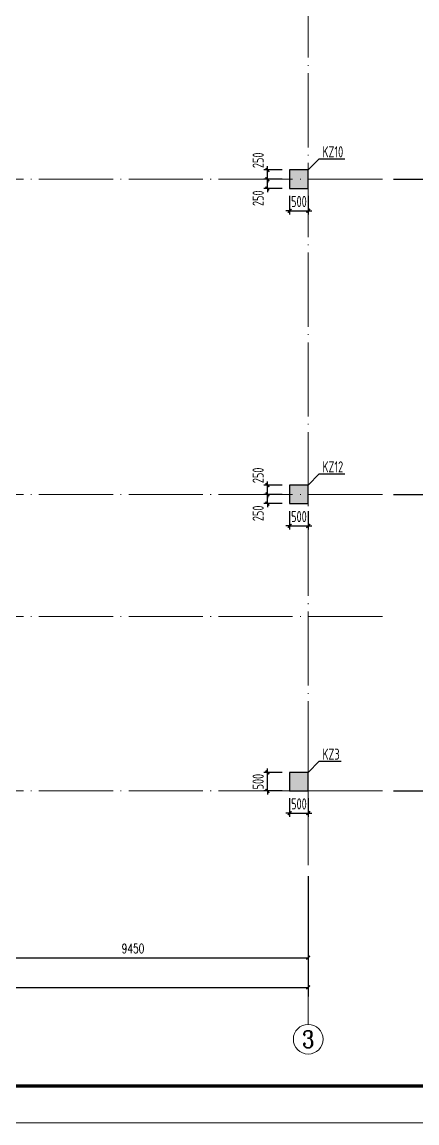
# Model space of a CAD drawing. Extents: x 3968514 to 5230306, y -516551 to -228246.
# Drawn here: x 4968337 to 4978989, y -359553 to -329853 of the extents above; entities that cross this region are included whole.
import ezdxf
from ezdxf.enums import TextEntityAlignment as Align

# ---------------------------------------------------------------- set-up
doc = ezdxf.new("R2010")
doc.units = 0
doc.header["$LTSCALE"] = 1000
doc.header["$MEASUREMENT"] = 0
doc.linetypes.add('DOTE', pattern=[2.42, 2, -0.2, 0.02, -0.2])
for name, color, linetype, lineweight in [('AXIS', 3, 'Continuous', 15), ('AXIS_TEXT', 7, 'Continuous', 15), ('COLU-DIM', 3, 'Continuous', 25), ('COLU-HATCH', 251, 'Continuous', 25), ('COLU-TEXT', 2, 'Continuous', 25), ('DOTE', 1, 'DOTE', 9), ('FRAME', 3, 'Continuous', 18)]:
    doc.layers.add(name, color=color, linetype=linetype, lineweight=lineweight)
doc.layers.add('COLU', color=7, linetype='Continuous')
doc.styles.add('_TCH_AXIS', font='COMPLEX', dxfattribs={"bigfont": 'GBCBIG'})
doc.styles.add('_TCH_DIM_T3', font='SIMPLEX.shx', dxfattribs={"width": 0.7, "bigfont": 'GBCBIG.shx'})
doc.styles.add('COMPLEX', font='COMPLEX')
doc.styles.add('FromPkpm', font='Tssdeng.shx', dxfattribs={"width": 0.7, "bigfont": 'hztxt.shx'})
doc.dimstyles.new('_TCH_ARCH&&100', dxfattribs={"dimtxt": 255, "dimasz": 100, "dimexe": 250, "dimexo": 300, "dimgap": 122.5, "dimtad": 1, "dimdec": 0, "dimzin": 0, "dimdsep": 46, "dimtxsty": '_TCH_DIM_T3', "dimblk": 'ARCHTICK', "dimcen": 0.09, "dimclrt": 7, "dimazin": 2, "dimtfac": 1, "dimtdec": 0, "dimtix": 1, "dimtmove": 2, "dimatfit": 3, "dimfxl": 150, "dimtolj": 1, "dimtzin": 0, "dimarcsym": 0})
doc.dimstyles.new('Pkpm_1', dxfattribs={"dimtxt": 250, "dimasz": 100, "dimexe": 100, "dimexo": 0.0625, "dimgap": 100, "dimtad": 1, "dimdec": 0, "dimrnd": 1, "dimzin": 0, "dimdsep": 46, "dimtxsty": 'FromPkpm', "dimblk1": 'ARCHTICK', "dimblk2": 'ARCHTICK', "dimsah": 1, "dimcen": 0.09, "dimdle": 100, "dimadec": 0, "dimazin": 0, "dimtfac": 1, "dimtdec": 0, "dimtix": 1, "dimtmove": 2, "dimatfit": 1, "dimfxl": 1, "dimtolj": 1, "dimtzin": 0, "dimarcsym": 0})

# ---------------------------------------------------------------- blocks, each defined once
blk = doc.blocks.new('A$C0B803521')
at = {"layer": 'FRAME', "lineweight": 140}
blk.add_line((-97543, 35252), (-16943, 35252), dxfattribs=at)
at = {"layer": 'FRAME', "lineweight": 18}
blk.add_line((-100043, 34252), (-15943, 34252), dxfattribs=at)
blk = doc.blocks.new('_ArchTick')
at = {"color": 0, "linetype": 'ByBlock', "const_width": 0.4}
blk.add_lwpolyline([(-0.5, -0.5), (0.5, 0.5)], dxfattribs=at)
blk = doc.blocks.new('*D636')
at = {"layer": 'COLU-DIM', "color": 0, "lineweight": -2, "transparency": 16777216}
for p, q in [((4975355, -334095), (4974855, -334095)), ((4974955, -334095), (4974955, -333995)), ((4974955, -334345), (4974955, -334095)), ((4975355, -334345), (4974855, -334345)), ((4974955, -334345), (4974955, -334445))]:
    blk.add_line(p, q, dxfattribs=at)
at = {"layer": 'Defpoints', "color": 0, "transparency": 16777216}
for p in [(4974955, -334095), (4975555, -334095), (4975555, -334345)]:
    blk.add_point(p, dxfattribs=at)
at = {"layer": 'COLU-DIM', "color": 0, "lineweight": -2, "transparency": 16777216, "xscale": 100, "yscale": 100, "zscale": 100}
for p, rotation in [((4974955, -334095), 270), ((4974955, -334345), 90)]:
    blk.add_blockref('_ArchTick', p, dxfattribs=dict(at, rotation=rotation))
at = {"layer": 'COLU-DIM', "color": 7, "transparency": 16777216, "insert": (4974705, -334607), "char_height": 300, "attachment_point": 5, "rotation": 90, "style": 'FromPkpm'}
blk.add_mtext('\\A1;250', dxfattribs=at)
blk = doc.blocks.new('*D633')
at = {"layer": 'COLU-DIM', "color": 0, "lineweight": -2, "transparency": 16777216}
for p, q in [((4975555, -334545), (4975555, -335045)), ((4976055, -334545), (4976055, -335045)), ((4975555, -334945), (4975455, -334945)), ((4975555, -334945), (4976055, -334945)), ((4976055, -334945), (4976155, -334945))]:
    blk.add_line(p, q, dxfattribs=at)
at = {"layer": 'Defpoints', "color": 0, "transparency": 16777216}
for p in [(4975555, -334345), (4976055, -334345), (4976055, -334945)]:
    blk.add_point(p, dxfattribs=at)
at = {"layer": 'COLU-DIM', "color": 0, "lineweight": -2, "transparency": 16777216, "xscale": 100, "yscale": 100, "zscale": 100}
blk.add_blockref('_ArchTick', (4975555, -334945), dxfattribs=at)
at = {"layer": 'COLU-DIM', "color": 0, "lineweight": -2, "transparency": 16777216, "xscale": 100, "yscale": 100, "zscale": 100, "rotation": 180}
blk.add_blockref('_ArchTick', (4976055, -334945), dxfattribs=at)
at = {"layer": 'COLU-DIM', "color": 7, "transparency": 16777216, "insert": (4975805, -334695), "char_height": 300, "attachment_point": 5, "style": 'FromPkpm'}
blk.add_mtext('\\A1;500', dxfattribs=at)
blk = doc.blocks.new('*D632')
at = {"layer": 'COLU-DIM', "color": 0, "lineweight": -2, "transparency": 16777216}
for p, q in [((4974955, -333845), (4974955, -333745)), ((4975355, -333845), (4974855, -333845)), ((4975355, -334095), (4974855, -334095)), ((4974955, -334095), (4974955, -333845)), ((4974955, -334095), (4974955, -334195))]:
    blk.add_line(p, q, dxfattribs=at)
at = {"layer": 'Defpoints', "color": 0, "transparency": 16777216}
for p in [(4974955, -333845), (4975555, -333845), (4975555, -334095)]:
    blk.add_point(p, dxfattribs=at)
at = {"layer": 'COLU-DIM', "color": 0, "lineweight": -2, "transparency": 16777216, "xscale": 100, "yscale": 100, "zscale": 100}
for p, rotation in [((4974955, -333845), 270), ((4974955, -334095), 90)]:
    blk.add_blockref('_ArchTick', p, dxfattribs=dict(at, rotation=rotation))
at = {"layer": 'COLU-DIM', "color": 7, "transparency": 16777216, "insert": (4974705, -333583), "char_height": 300, "attachment_point": 5, "rotation": 90, "style": 'FromPkpm'}
blk.add_mtext('\\A1;250', dxfattribs=at)
blk = doc.blocks.new('*D628')
at = {"layer": 'COLU-DIM', "color": 0, "lineweight": -2, "transparency": 16777216}
for p, q in [((4975555, -343045), (4975555, -343545)), ((4976055, -343045), (4976055, -343545)), ((4975555, -343445), (4975455, -343445)), ((4975555, -343445), (4976055, -343445)), ((4976055, -343445), (4976155, -343445))]:
    blk.add_line(p, q, dxfattribs=at)
at = {"layer": 'Defpoints', "color": 0, "transparency": 16777216}
for p in [(4975555, -342845), (4976055, -342845), (4976055, -343445)]:
    blk.add_point(p, dxfattribs=at)
at = {"layer": 'COLU-DIM', "color": 0, "lineweight": -2, "transparency": 16777216, "xscale": 100, "yscale": 100, "zscale": 100}
blk.add_blockref('_ArchTick', (4975555, -343445), dxfattribs=at)
at = {"layer": 'COLU-DIM', "color": 0, "lineweight": -2, "transparency": 16777216, "xscale": 100, "yscale": 100, "zscale": 100, "rotation": 180}
blk.add_blockref('_ArchTick', (4976055, -343445), dxfattribs=at)
at = {"layer": 'COLU-DIM', "color": 7, "transparency": 16777216, "insert": (4975805, -343195), "char_height": 300, "attachment_point": 5, "style": 'FromPkpm'}
blk.add_mtext('\\A1;500', dxfattribs=at)
blk = doc.blocks.new('*D619')
at = {"layer": 'COLU-DIM', "color": 0, "lineweight": -2, "transparency": 16777216}
for p, q in [((4975555, -350795), (4975555, -351295)), ((4976055, -350795), (4976055, -351295)), ((4975555, -351195), (4975455, -351195)), ((4975555, -351195), (4976055, -351195)), ((4976055, -351195), (4976155, -351195))]:
    blk.add_line(p, q, dxfattribs=at)
at = {"layer": 'Defpoints', "color": 0, "transparency": 16777216}
for p in [(4975555, -350595), (4976055, -350595), (4976055, -351195)]:
    blk.add_point(p, dxfattribs=at)
at = {"layer": 'COLU-DIM', "color": 0, "lineweight": -2, "transparency": 16777216, "xscale": 100, "yscale": 100, "zscale": 100}
blk.add_blockref('_ArchTick', (4975555, -351195), dxfattribs=at)
at = {"layer": 'COLU-DIM', "color": 0, "lineweight": -2, "transparency": 16777216, "xscale": 100, "yscale": 100, "zscale": 100, "rotation": 180}
blk.add_blockref('_ArchTick', (4976055, -351195), dxfattribs=at)
at = {"layer": 'COLU-DIM', "color": 7, "transparency": 16777216, "insert": (4975805, -350945), "char_height": 300, "attachment_point": 5, "style": 'FromPkpm'}
blk.add_mtext('\\A1;500', dxfattribs=at)
blk = doc.blocks.new('*D618')
at = {"layer": 'COLU-DIM', "color": 0, "lineweight": -2, "transparency": 16777216}
for p, q in [((4975355, -342345), (4974855, -342345)), ((4974955, -342345), (4974955, -342245)), ((4974955, -342595), (4974955, -342345)), ((4975355, -342595), (4974855, -342595)), ((4974955, -342595), (4974955, -342695))]:
    blk.add_line(p, q, dxfattribs=at)
at = {"layer": 'Defpoints', "color": 0, "transparency": 16777216}
for p in [(4974955, -342345), (4975555, -342345), (4975555, -342595)]:
    blk.add_point(p, dxfattribs=at)
at = {"layer": 'COLU-DIM', "color": 0, "lineweight": -2, "transparency": 16777216, "xscale": 100, "yscale": 100, "zscale": 100}
for p, rotation in [((4974955, -342345), 270), ((4974955, -342595), 90)]:
    blk.add_blockref('_ArchTick', p, dxfattribs=dict(at, rotation=rotation))
at = {"layer": 'COLU-DIM', "color": 7, "transparency": 16777216, "insert": (4974705, -342083), "char_height": 300, "attachment_point": 5, "rotation": 90, "style": 'FromPkpm'}
blk.add_mtext('\\A1;250', dxfattribs=at)
blk = doc.blocks.new('*D616')
at = {"layer": 'COLU-DIM', "color": 0, "lineweight": -2, "transparency": 16777216}
for p, q in [((4975355, -342595), (4974855, -342595)), ((4974955, -342595), (4974955, -342495)), ((4974955, -342845), (4974955, -342595)), ((4975355, -342845), (4974855, -342845)), ((4974955, -342845), (4974955, -342945))]:
    blk.add_line(p, q, dxfattribs=at)
at = {"layer": 'Defpoints', "color": 0, "transparency": 16777216}
for p in [(4974955, -342595), (4975555, -342595), (4975555, -342845)]:
    blk.add_point(p, dxfattribs=at)
at = {"layer": 'COLU-DIM', "color": 0, "lineweight": -2, "transparency": 16777216, "xscale": 100, "yscale": 100, "zscale": 100}
for p, rotation in [((4974955, -342595), 270), ((4974955, -342845), 90)]:
    blk.add_blockref('_ArchTick', p, dxfattribs=dict(at, rotation=rotation))
at = {"layer": 'COLU-DIM', "color": 7, "transparency": 16777216, "insert": (4974705, -343107), "char_height": 300, "attachment_point": 5, "rotation": 90, "style": 'FromPkpm'}
blk.add_mtext('\\A1;250', dxfattribs=at)
blk = doc.blocks.new('*D614')
at = {"layer": 'COLU-DIM', "color": 0, "lineweight": -2, "transparency": 16777216}
for p, q in [((4975355, -350095), (4974855, -350095)), ((4974955, -350095), (4974955, -349995)), ((4974955, -350595), (4974955, -350095)), ((4975355, -350595), (4974855, -350595)), ((4974955, -350595), (4974955, -350695))]:
    blk.add_line(p, q, dxfattribs=at)
at = {"layer": 'Defpoints', "color": 0, "transparency": 16777216}
for p in [(4974955, -350095), (4975555, -350095), (4975555, -350595)]:
    blk.add_point(p, dxfattribs=at)
at = {"layer": 'COLU-DIM', "color": 0, "lineweight": -2, "transparency": 16777216, "xscale": 100, "yscale": 100, "zscale": 100}
for p, rotation in [((4974955, -350095), 270), ((4974955, -350595), 90)]:
    blk.add_blockref('_ArchTick', p, dxfattribs=dict(at, rotation=rotation))
at = {"layer": 'COLU-DIM', "color": 7, "transparency": 16777216, "insert": (4974705, -350345), "char_height": 300, "attachment_point": 5, "rotation": 90, "style": 'FromPkpm'}
blk.add_mtext('\\A1;500', dxfattribs=at)
blk = doc.blocks.new('_AXISO')
blk.add_circle((0, 0), 0.5)
at = {"layer": 'AXIS_TEXT', "style": 'COMPLEX', "width": 1.041667}
blk.add_attdef('A', text='', height=0.56, dxfattribs=at).set_placement((-0.25, -0.28), (0.25, -0.28), align=Align.FIT)
blk = doc.blocks.new('*D1341')
at = {"layer": 'AXIS', "color": 0, "lineweight": -2, "transparency": 16777216}
for p, q in [((0, -44300), (0, -47550)), ((17000, -44300), (17000, -47550)), ((0, -47300), (17000, -47300))]:
    blk.add_line(p, q, dxfattribs=at)
at = {"layer": 'Defpoints', "color": 0, "transparency": 16777216}
for p in [(0, -44000), (17000, -44000), (17000, -47300)]:
    blk.add_point(p, dxfattribs=at)
at = {"layer": 'AXIS', "color": 0, "lineweight": -2, "transparency": 16777216, "xscale": 100, "yscale": 100, "zscale": 100, "rotation": 180}
blk.add_blockref('_ArchTick', (0, -47300), dxfattribs=at)
at = {"layer": 'AXIS', "color": 0, "lineweight": -2, "transparency": 16777216, "xscale": 100, "yscale": 100, "zscale": 100}
blk.add_blockref('_ArchTick', (17000, -47300), dxfattribs=at)
at = {"layer": 'AXIS', "color": 7, "transparency": 16777216, "insert": (8500, -47050), "char_height": 255, "attachment_point": 5, "style": '_TCH_DIM_T3'}
blk.add_mtext('\\A1;17000', dxfattribs=at)
blk = doc.blocks.new('*D1343')
at = {"layer": 'AXIS', "color": 0, "lineweight": -2, "transparency": 16777216}
for p, q in [((7550, -44300), (7550, -46750)), ((17000, -44300), (17000, -46750)), ((7550, -46500), (17000, -46500))]:
    blk.add_line(p, q, dxfattribs=at)
at = {"layer": 'Defpoints', "color": 0, "transparency": 16777216}
for p in [(7550, -44000), (17000, -44000), (17000, -46500)]:
    blk.add_point(p, dxfattribs=at)
at = {"layer": 'AXIS', "color": 0, "lineweight": -2, "transparency": 16777216, "xscale": 100, "yscale": 100, "zscale": 100, "rotation": 180}
blk.add_blockref('_ArchTick', (7550, -46500), dxfattribs=at)
at = {"layer": 'AXIS', "color": 0, "lineweight": -2, "transparency": 16777216, "xscale": 100, "yscale": 100, "zscale": 100}
blk.add_blockref('_ArchTick', (17000, -46500), dxfattribs=at)
at = {"layer": 'AXIS', "color": 7, "transparency": 16777216, "insert": (12275, -46250), "char_height": 255, "attachment_point": 5, "style": '_TCH_DIM_T3'}
blk.add_mtext('\\A1;9450', dxfattribs=at)
blk = doc.blocks.new('*D1347')
at = {"layer": 'AXIS', "color": 0, "lineweight": -2, "transparency": 16777216}
for p, q in [((19300, 0), (22550, 0)), ((22300, -42000), (22300, 0)), ((19300, -42000), (22550, -42000))]:
    blk.add_line(p, q, dxfattribs=at)
at = {"layer": 'Defpoints', "color": 0, "transparency": 16777216}
for p in [(19000, 0), (22300, 0), (19000, -42000)]:
    blk.add_point(p, dxfattribs=at)
at = {"layer": 'AXIS', "color": 0, "lineweight": -2, "transparency": 16777216, "xscale": 100, "yscale": 100, "zscale": 100}
for p, rotation in [((22300, 0), 90), ((22300, -42000), 270)]:
    blk.add_blockref('_ArchTick', p, dxfattribs=dict(at, rotation=rotation))
at = {"layer": 'AXIS', "color": 7, "transparency": 16777216, "insert": (22050, -21000), "char_height": 255, "attachment_point": 5, "rotation": 90, "style": '_TCH_DIM_T3'}
blk.add_mtext('\\A1;42000', dxfattribs=at)
blk = doc.blocks.new('*D1348')
at = {"layer": 'AXIS', "color": 0, "lineweight": -2, "transparency": 16777216}
for p, q in [((19300, -34000), (21750, -34000)), ((21500, -42000), (21500, -34000)), ((19300, -42000), (21750, -42000))]:
    blk.add_line(p, q, dxfattribs=at)
at = {"layer": 'Defpoints', "color": 0, "transparency": 16777216}
for p in [(19000, -34000), (21500, -34000), (19000, -42000)]:
    blk.add_point(p, dxfattribs=at)
at = {"layer": 'AXIS', "color": 0, "lineweight": -2, "transparency": 16777216, "xscale": 100, "yscale": 100, "zscale": 100}
for p, rotation in [((21500, -34000), 90), ((21500, -42000), 270)]:
    blk.add_blockref('_ArchTick', p, dxfattribs=dict(at, rotation=rotation))
at = {"layer": 'AXIS', "color": 7, "transparency": 16777216, "insert": (21250, -38000), "char_height": 255, "attachment_point": 5, "rotation": 90, "style": '_TCH_DIM_T3'}
blk.add_mtext('\\A1;8000', dxfattribs=at)
blk = doc.blocks.new('*D1349')
at = {"layer": 'AXIS', "color": 0, "lineweight": -2, "transparency": 16777216}
for p, q in [((19300, -25500), (21750, -25500)), ((21500, -34000), (21500, -25500)), ((19300, -34000), (21750, -34000))]:
    blk.add_line(p, q, dxfattribs=at)
at = {"layer": 'Defpoints', "color": 0, "transparency": 16777216}
for p in [(19000, -25500), (21500, -25500), (19000, -34000)]:
    blk.add_point(p, dxfattribs=at)
at = {"layer": 'AXIS', "color": 0, "lineweight": -2, "transparency": 16777216, "xscale": 100, "yscale": 100, "zscale": 100}
for p, rotation in [((21500, -25500), 90), ((21500, -34000), 270)]:
    blk.add_blockref('_ArchTick', p, dxfattribs=dict(at, rotation=rotation))
at = {"layer": 'AXIS', "color": 7, "transparency": 16777216, "insert": (21250, -29750), "char_height": 255, "attachment_point": 5, "rotation": 90, "style": '_TCH_DIM_T3'}
blk.add_mtext('\\A1;8500', dxfattribs=at)
blk = doc.blocks.new('*D1350')
at = {"layer": 'AXIS', "color": 0, "lineweight": -2, "transparency": 16777216}
for p, q in [((19300, -17000), (21750, -17000)), ((21500, -25500), (21500, -17000)), ((19300, -25500), (21750, -25500))]:
    blk.add_line(p, q, dxfattribs=at)
at = {"layer": 'Defpoints', "color": 0, "transparency": 16777216}
for p in [(19000, -17000), (21500, -17000), (19000, -25500)]:
    blk.add_point(p, dxfattribs=at)
at = {"layer": 'AXIS', "color": 0, "lineweight": -2, "transparency": 16777216, "xscale": 100, "yscale": 100, "zscale": 100}
for p, rotation in [((21500, -17000), 90), ((21500, -25500), 270)]:
    blk.add_blockref('_ArchTick', p, dxfattribs=dict(at, rotation=rotation))
at = {"layer": 'AXIS', "color": 7, "transparency": 16777216, "insert": (21250, -21250), "char_height": 255, "attachment_point": 5, "rotation": 90, "style": '_TCH_DIM_T3'}
blk.add_mtext('\\A1;8500', dxfattribs=at)
blk = doc.blocks.new('A$Cbcbeac01')
at = {"layer": 'AXIS'}
for p, q in [((19300, -25500), (23300, -25500)), ((19300, -34000), (23300, -34000)), ((19300, -42000), (23300, -42000)), ((17000, -44300), (17000, -48300))]:
    blk.add_line(p, q, dxfattribs=at)
at = {"layer": 'DOTE'}
for p, q in [((17000, -44000), (17000, 2000)), ((19000, -25500), (-2000, -25500)), ((19000, -34000), (-2000, -34000)), ((19000, -42000), (-2000, -42000))]:
    blk.add_line(p, q, dxfattribs=at)
at = {"layer": 'AXIS'}
ref = blk.add_blockref('_AXISO', (17000, -48700), dxfattribs=dict(at, xscale=800, yscale=800, zscale=800))
ref.add_attrib('A', '3', dxfattribs={"layer": 'AXIS_TEXT', "height": 453.8, "style": '_TCH_AXIS', "width": 1.084746}).set_placement((16835.9, -48926.9), (17164.1, -48926.9), align=Align.FIT)
for p1, p2, distance, picture, middle in [((19000, -42000), (19000, 0), -3300, '*D1347', (22050, -21000)), ((19000, -25500), (19000, -17000), -2500, '*D1350', (21250, -21250)), ((19000, -34000), (19000, -25500), -2500, '*D1349', (21250, -29750)), ((19000, -42000), (19000, -34000), -2500, '*D1348', (21250, -38000)), ((0, -44000), (17000, -44000), -3300, '*D1341', (8500, -47050)), ((7550, -44000), (17000, -44000), -2500, '*D1343', (12275, -46250))]:
    dim = blk.add_aligned_dim(p1=p1, p2=p2, distance=distance, dimstyle='_TCH_ARCH&&100', dxfattribs=at)
    dim.commit()
    dim.dimension.update_dxf_attribs({"geometry": picture, "text_midpoint": middle})

msp = doc.modelspace()

# ---------------------------------------------------------------- hatches: boundary and pattern name
at = {"layer": 'COLU-HATCH', "transparency": 33554687}
for points in [[(4976054.69739, -334344.70408), (4976054.69739, -333844.70408), (4975554.69739, -333844.70408), (4975554.69739, -334344.70408)], [(4976054.69739, -342844.70505), (4976054.69739, -342344.70505), (4975554.69739, -342344.70505), (4975554.69739, -342844.70505)], [(4976054.69739, -350594.70505), (4976054.69739, -350094.70505), (4975554.69739, -350094.70505), (4975554.69739, -350594.70505)]]:
    msp.add_hatch(color=256, dxfattribs=at).paths.add_polyline_path(points, flags=0)

# ---------------------------------------------------------------- linework, layer by layer
at = {"layer": 'COLU', "elevation": -0.30417}
for points in [[(4976054.69739, -334344.70408), (4976054.69739, -333844.70408), (4975554.69739, -333844.70408), (4975554.69739, -334344.70408)], [(4976054.69739, -342844.70505), (4976054.69739, -342344.70505), (4975554.69739, -342344.70505), (4975554.69739, -342844.70505)], [(4976054.69739, -350594.70505), (4976054.69739, -350094.70505), (4975554.69739, -350094.70505), (4975554.69739, -350594.70505)]]:
    msp.add_lwpolyline(points, close=True, dxfattribs=at)
at = {"layer": 'COLU-TEXT'}
for p, q in [((4976054.69739, -333844.70408, -0.30417), (4976354.69739, -333544.70408, -0.30417)), ((4976354.69739, -333544.70408, -0.30417), (4977039.34583, -333544.70408, -0.30417)), ((4976054.69739, -342344.70505, -0.30417), (4976354.69739, -342044.70408, -0.30417)), ((4976354.69739, -342044.70408, -0.30417), (4977039.34583, -342044.70408, -0.30417)), ((4976054.69739, -350094.70505, -0.30417), (4976354.69739, -349794.70505, -0.30417)), ((4976354.69739, -349794.70505, -0.30417), (4976945.89661, -349794.70505, -0.30417))]:
    msp.add_line(p, q, dxfattribs=at)
at = {"layer": 'DOTE'}
msp.add_line((4978054.69739, -345894.70505, -0.30417), (4957054.69739, -345894.70505, -0.30417), dxfattribs=at)

# ---------------------------------------------------------------- block references
for name, p in [('A$C0B803521', (5045563.84944, -393805.3043)), ('A$Cbcbeac01', (4959054.69739, -308594.70505, -0.30417))]:
    msp.add_blockref(name, p)

# ---------------------------------------------------------------- texts
at = {"layer": 'COLU-TEXT', "style": 'FromPkpm', "width": 0.7}
for s, p in [('KZ10', (4976437.69739, -333504.70408, -0.30417)), ('KZ12', (4976437.69739, -342004.70408, -0.30417)), ('KZ3', (4976437.69739, -349754.70505, -0.30417))]:
    msp.add_text(s, height=300, dxfattribs=at).set_placement(p)

# ---------------------------------------------------------------- dimensions: what is measured, and where the dimension line sits
at = {"layer": 'COLU-DIM'}
for base, p1, p2, picture, middle in [((4974954.69739, -333844.70408, -0.30417), (4975554.69739, -334094.70408, -0.30417), (4975554.69739, -333844.70408, -0.30417), '*D632', (4974704.69739, -333582.70408, -0.30417)), ((4974954.69739, -334094.70408, -0.30417), (4975554.69739, -334344.70408, -0.30417), (4975554.69739, -334094.70408, -0.30417), '*D636', (4974704.69739, -334606.70408, -0.30417)), ((4974954.69739, -342344.70505, -0.30417), (4975554.69739, -342594.70505, -0.30417), (4975554.69739, -342344.70505, -0.30417), '*D618', (4974704.69739, -342082.70505, -0.30417)), ((4974954.69739, -342594.70505, -0.30417), (4975554.69739, -342844.70505, -0.30417), (4975554.69739, -342594.70505, -0.30417), '*D616', (4974704.69739, -343106.70505, -0.30417))]:
    dim = msp.add_linear_dim(base=base, p1=p1, p2=p2, angle=90, dimstyle='Pkpm_1', override={"dimscale": 1, "dimtxt": 300, "dimasz": 100, "dimexe": 100, "dimexo": 200, "dimtad": 1, "dimtih": 0, "dimtoh": 0, "dimdle": 100, "dimclrt": 7}, dxfattribs=at)
    dim.commit()
    dim.dimension.update_dxf_attribs({"geometry": picture, "text_midpoint": middle, "dimtype": 129})
for p1, p2, distance, picture, middle in [((4975554.69739, -334344.70408, -0.30417), (4976054.69739, -334344.70408, -0.30417), -600, '*D633', (4975804.69739, -334694.70408, -0.30417)), ((4975554.69739, -342844.70505, -0.30417), (4976054.69739, -342844.70505, -0.30417), -600, '*D628', (4975804.69739, -343194.70505, -0.30417)), ((4975554.69739, -350594.70505, -0.30417), (4975554.69739, -350094.70505, -0.30417), 600, '*D614', (4974704.69739, -350344.70505, -0.30417)), ((4975554.69739, -350594.70505, -0.30417), (4976054.69739, -350594.70505, -0.30417), -600, '*D619', (4975804.69739, -350944.70505, -0.30417))]:
    dim = msp.add_aligned_dim(p1=p1, p2=p2, distance=distance, dimstyle='Pkpm_1', override={"dimscale": 1, "dimtxt": 300, "dimasz": 100, "dimexe": 100, "dimexo": 200, "dimtad": 1, "dimjust": 0, "dimtih": 0, "dimtoh": 0, "dimdle": 100, "dimclrt": 7, "dimtix": 1, "dimtmove": 2, "dimatfit": 3}, dxfattribs=at)
    dim.commit()
    dim.dimension.update_dxf_attribs({"geometry": picture, "text_midpoint": middle})

doc.saveas('drawing.dxf')
